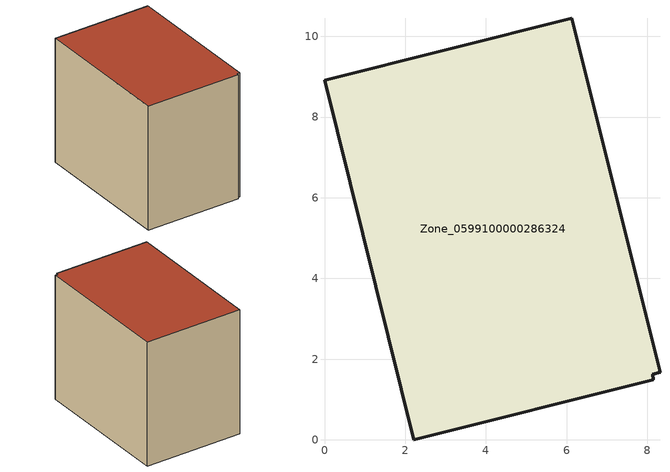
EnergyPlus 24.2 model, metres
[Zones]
Zone_0599100000286324
 floor ground (C_G): 8.31,1.68 8.13,1.63 8.15,1.49 2.21,0 0,8.91 6.13,10.45 z0
 wall outside (C_F): 8.31,1.68 6.13,10.45 0,8.91 2.21,0 8.15,1.49 8.13,1.63 8.31,1.68 z0:8.02
 roof outside (C_R): 8.13,1.63 8.31,1.68 6.13,10.45 0,8.91 2.21,0 8.15,1.49 z8.02
[BUILDING]
Pand.0599100000286324: North Axis=0; Terrain=City; Loads Convergence Tolerance Value=0.04; Temperature Convergence Tolerance Value=0.4; Solar Distribution=FullExterior; Maximum Number of Warmup Days=25; Minimum Number of Warmup Days=1
[Site:Location]
Rotterdam.The.Hague.AP_ZH_NLD Design_Conditions: Latitude=51.96; Longitude=4.45; Time Zone=1; Elevation=-4.5
[SITE:GROUNDTEMPERATURE:BUILDINGSURFACE]
18, 18, 18, 18, 18, 18, 18, 18, 18, 18, 18, 18
[MATERIAL] Thermal Absorptance=0.9; Solar Absorptance=0.7; Visible Absorptance=0.7
Name | Roughness | Thickness | Conductivity | Density | Specific Heat
G.TI.1946-1964 | MediumSmooth | 0.15 | 1 | 540 | 1210
F.TI.1946-1964 | Rough | 0.3 | 0.857143 | 1920 | 840
R.TI.1946-1964 | MediumRough | 0.2 | 0.277778 | 1500 | 1000
[CONSTRUCTION]
C_G: G.TI.1946-1964
C_F: F.TI.1946-1964
C_R: R.TI.1946-1964
[ZONE]
Zone_0599100000286324: Type=1; Multiplier=1; Ceiling Height=Autocalculate; Volume=Autocalculate; Floor Area=autocalculate; Part of Total Floor Area=Yes
[ZONEINFILTRATION:DESIGNFLOWRATE]
Infil_Zone_0599100000286324: Zone or ZoneList or Space or SpaceList=Zone_0599100000286324; Schedule=AlwaysOn; Design Flow Rate Calculation Method=Flow/Area; Flow Rate per Floor Area=0.003; Constant Term Coefficient=1; Temperature Term Coefficient=0; Velocity Term Coefficient=0; Velocity Squared Term Coefficient=0
[HVACTEMPLATE:ZONE:IDEALLOADSAIRSYSTEM]
Zone_0599100000286324: Maximum Heating Supply Air Temperature=50; Minimum Cooling Supply Air Temperature=13; Maximum Heating Supply Air Humidity Ratio=0.0156; Minimum Cooling Supply Air Humidity Ratio=0.0077; Heating Limit=NoLimit; Cooling Limit=NoLimit; Dehumidification Control Type=ConstantSensibleHeatRatio; Cooling Sensible Heat Ratio=0.7; Dehumidification Setpoint=60; Humidification Control Type=None; Humidification Setpoint=30; Outdoor Air Method=None; Outdoor Air Flow Rate per Person=0.00944; Outdoor Air Flow Rate per Zone Floor Area=0; Outdoor Air Flow Rate per Zone=0; Demand Controlled Ventilation Type=None; Outdoor Air Economizer Type=NoEconomizer; Heat Recovery Type=None; Sensible Heat Recovery Effectiveness=0.7; Latent Heat Recovery Effectiveness=0.65
[ZONECONTROL:THERMOSTAT]
ThermostatControl_Zone_0599100000286324: Zone or ZoneList=Zone_0599100000286324; Control Type Schedule=DualSetpointControlType; Control 1=Thermostat_Zone_0599100000286324; Temperature Difference Between Cutout And Setpoint=0
[THERMOSTATSETPOINT:DUALSETPOINT]
Thermostat_Zone_0599100000286324: Heating Setpoint Temperature Schedule=HeatingSetpoint_Zone_0599100000286324; Cooling Setpoint Temperature Schedule=CoolingSetpoint_Zone_0599100000286324
[SCHEDULE:COMPACT]
HeatingSetpoint_Zone_0599100000286324: Through: 12/31, For: AllDays, Until: 24:00, 21
CoolingSetpoint_Zone_0599100000286324: Through: 12/31, For: AllDays, Until: 24:00, 24
DualSetpointControlType: Through: 12/31, For: AllDays, Until: 24:00, 4
AlwaysOn: Through: 12/31, For: AllDays, Until: 24:00, 1
